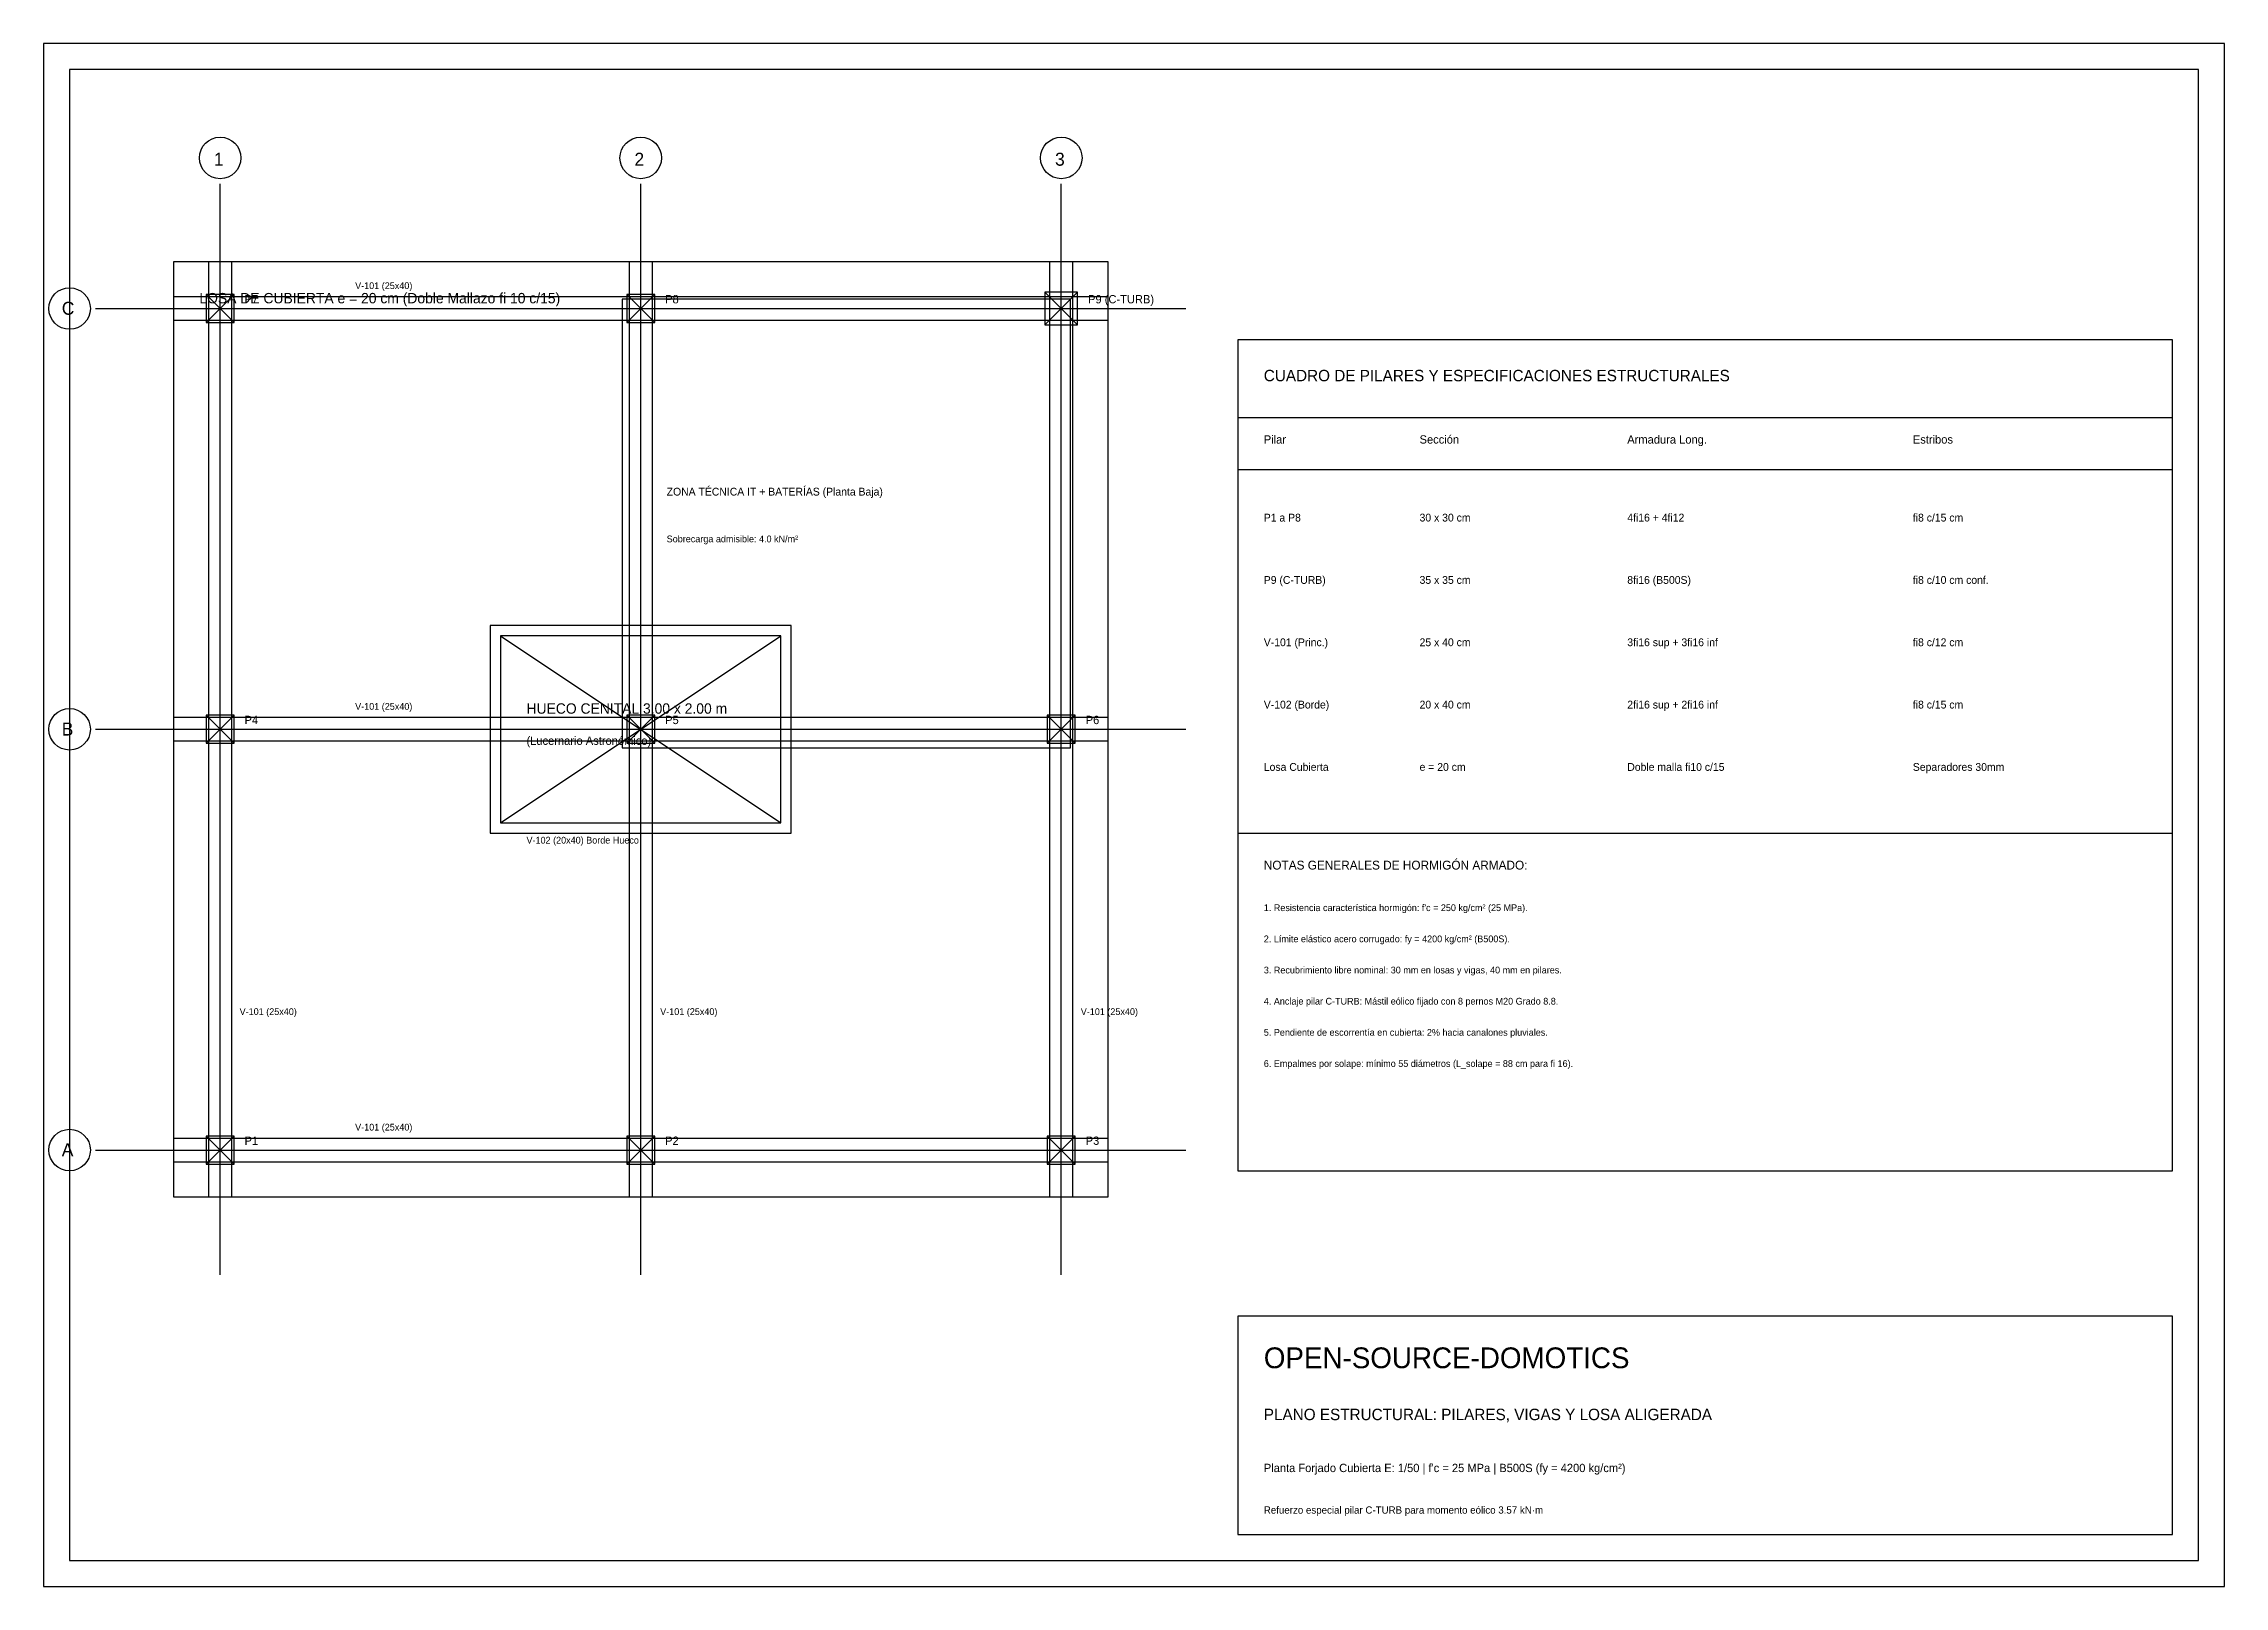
# Model space of a CAD drawing. Extents: x 0 to 420, y 0 to 297.
import ezdxf

# ---------------------------------------------------------------- set-up
doc = ezdxf.new("R2010")
doc.units = 0
for name, color, linetype in [('COTAS_MEDIDAS', 5, 'CONTINUOUS'), ('EJES_ESTRUCTURALES', 1, 'CONTINUOUS'), ('LOSA_CUBIERTA', 2, 'CONTINUOUS'), ('MARCO_ROTULO', 7, 'CONTINUOUS'), ('PILARES_HORMIGON', 4, 'CONTINUOUS'), ('TEXTO_NOTAS', 7, 'CONTINUOUS'), ('VIGAS_HORMIGON', 3, 'CONTINUOUS')]:
    doc.layers.add(name, color=color, linetype=linetype)

msp = doc.modelspace()

# ---------------------------------------------------------------- linework, layer by layer
at = {"layer": 'COTAS_MEDIDAS'}
for p, q in [((197.8, 247.8), (111.4, 247.8)), ((111.4, 247.8), (111.4, 161.4)), ((197.8, 161.4), (197.8, 247.8)), ((111.4, 161.4), (197.8, 161.4))]:
    msp.add_line(p, q, dxfattribs=at)
at = {"layer": 'EJES_ESTRUCTURALES'}
for p, q in [((34, 60), (34, 270)), ((115, 60), (115, 270)), ((196, 60), (196, 270)), ((10, 246), (220, 246)), ((10, 165), (220, 165)), ((10, 84), (220, 84))]:
    msp.add_line(p, q, dxfattribs=at)
for centre in [(34, 275), (115, 275), (196, 275), (5, 246), (5, 165), (5, 84)]:
    msp.add_circle(centre, 4, dxfattribs=at)
at = {"layer": 'LOSA_CUBIERTA'}
for p, q in [((205, 255), (25, 255)), ((25, 255), (25, 75)), ((205, 75), (205, 255)), ((142, 183), (88, 183)), ((88, 183), (88, 147)), ((88, 147), (142, 183)), ((88, 183), (142, 147)), ((142, 147), (142, 183)), ((88, 147), (142, 147)), ((25, 75), (205, 75))]:
    msp.add_line(p, q, dxfattribs=at)
at = {"layer": 'MARCO_ROTULO'}
for p, q in [((420, 297), (0, 297)), ((0, 297), (0, 0)), ((420, 0), (420, 297)), ((415, 292), (5, 292)), ((5, 292), (5, 5)), ((415, 5), (415, 292)), ((410, 240), (230, 240)), ((230, 240), (230, 80)), ((410, 80), (410, 240)), ((230, 225), (410, 225)), ((230, 215), (410, 215)), ((230, 145), (410, 145)), ((230, 80), (410, 80)), ((410, 52), (230, 52)), ((230, 52), (230, 10)), ((410, 10), (410, 52)), ((230, 10), (410, 10)), ((5, 5), (415, 5)), ((0, 0), (420, 0))]:
    msp.add_line(p, q, dxfattribs=at)
at = {"layer": 'PILARES_HORMIGON'}
for p, q in [((36.7, 248.7), (31.3, 248.7)), ((31.3, 248.7), (31.3, 243.3)), ((31.3, 243.3), (36.7, 248.7)), ((31.3, 248.7), (36.7, 243.3)), ((36.7, 243.3), (36.7, 248.7)), ((117.7, 248.7), (112.3, 248.7)), ((112.3, 248.7), (112.3, 243.3)), ((112.3, 243.3), (117.7, 248.7)), ((112.3, 248.7), (117.7, 243.3)), ((117.7, 243.3), (117.7, 248.7)), ((199.15, 249.15), (192.85, 249.15)), ((192.85, 249.15), (192.85, 242.85)), ((192.85, 242.85), (199.15, 249.15)), ((192.85, 249.15), (199.15, 242.85)), ((199.15, 242.85), (199.15, 249.15)), ((31.3, 243.3), (36.7, 243.3)), ((112.3, 243.3), (117.7, 243.3)), ((192.85, 242.85), (199.15, 242.85)), ((36.7, 167.7), (31.3, 167.7)), ((31.3, 167.7), (31.3, 162.3)), ((31.3, 162.3), (36.7, 167.7)), ((31.3, 167.7), (36.7, 162.3)), ((36.7, 162.3), (36.7, 167.7)), ((117.7, 167.7), (112.3, 167.7)), ((112.3, 167.7), (112.3, 162.3)), ((112.3, 162.3), (117.7, 167.7)), ((112.3, 167.7), (117.7, 162.3)), ((117.7, 162.3), (117.7, 167.7)), ((198.7, 167.7), (193.3, 167.7)), ((193.3, 167.7), (193.3, 162.3)), ((193.3, 162.3), (198.7, 167.7)), ((193.3, 167.7), (198.7, 162.3)), ((198.7, 162.3), (198.7, 167.7)), ((31.3, 162.3), (36.7, 162.3)), ((112.3, 162.3), (117.7, 162.3)), ((193.3, 162.3), (198.7, 162.3)), ((36.7, 86.7), (31.3, 86.7)), ((31.3, 86.7), (31.3, 81.3)), ((31.3, 81.3), (36.7, 86.7)), ((31.3, 86.7), (36.7, 81.3)), ((36.7, 81.3), (36.7, 86.7)), ((117.7, 86.7), (112.3, 86.7)), ((112.3, 86.7), (112.3, 81.3)), ((112.3, 81.3), (117.7, 86.7)), ((112.3, 86.7), (117.7, 81.3)), ((117.7, 81.3), (117.7, 86.7)), ((198.7, 86.7), (193.3, 86.7)), ((193.3, 86.7), (193.3, 81.3)), ((193.3, 81.3), (198.7, 86.7)), ((193.3, 86.7), (198.7, 81.3)), ((198.7, 81.3), (198.7, 86.7)), ((31.3, 81.3), (36.7, 81.3)), ((112.3, 81.3), (117.7, 81.3)), ((193.3, 81.3), (198.7, 81.3))]:
    msp.add_line(p, q, dxfattribs=at)
at = {"layer": 'VIGAS_HORMIGON'}
for p, q in [((36.25, 255), (31.75, 255)), ((31.75, 255), (31.75, 75)), ((36.25, 75), (36.25, 255)), ((117.25, 255), (112.75, 255)), ((112.75, 255), (112.75, 75)), ((117.25, 75), (117.25, 255)), ((198.25, 255), (193.75, 255)), ((193.75, 255), (193.75, 75)), ((198.25, 75), (198.25, 255)), ((205, 248.25), (25, 248.25)), ((25, 248.25), (25, 243.75)), ((205, 243.75), (205, 248.25)), ((25, 243.75), (205, 243.75)), ((144, 185), (86, 185)), ((86, 185), (86, 145)), ((144, 145), (144, 185)), ((205, 167.25), (25, 167.25)), ((25, 167.25), (25, 162.75)), ((205, 162.75), (205, 167.25)), ((25, 162.75), (205, 162.75)), ((86, 145), (144, 145)), ((205, 86.25), (25, 86.25)), ((25, 86.25), (25, 81.75)), ((205, 81.75), (205, 86.25)), ((25, 81.75), (205, 81.75)), ((31.75, 75), (36.25, 75)), ((112.75, 75), (117.25, 75)), ((193.75, 75), (198.25, 75))]:
    msp.add_line(p, q, dxfattribs=at)

# ---------------------------------------------------------------- texts
at = {"layer": 'TEXTO_NOTAS'}
for s, height, p in [('1', 2.5, (32.8, 273.5)), ('2', 2.5, (113.8, 273.5)), ('3', 2.5, (194.8, 273.5)), ('LOSA DE CUBIERTA e = 20 cm (Doble Mallazo fi 10 c/15)', 2, (30, 247)), ('P7', 1.6, (38.7, 247)), ('V-101 (25x40)', 1.3, (60, 249.75)), ('P8', 1.6, (119.7, 247)), ('P9 (C-TURB)', 1.6, (201.15, 247)), ('C', 2.5, (3.5, 244.8)), ('CUADRO DE PILARES Y ESPECIFICACIONES ESTRUCTURALES', 2.2, (235, 232)), ('Pilar', 1.6, (235, 220)), ('Sección', 1.6, (265, 220)), ('Armadura Long.', 1.6, (305, 220)), ('Estribos', 1.6, (360, 220)), ('ZONA TÉCNICA IT + BATERÍAS (Planta Baja)', 1.5, (120, 210)), ('P1 a P8', 1.5, (235, 205)), ('30 x 30 cm', 1.5, (265, 205)), ('4fi16 + 4fi12', 1.5, (305, 205)), ('fi8 c/15 cm', 1.5, (360, 205)), ('Sobrecarga admisible: 4.0 kN/m²', 1.3, (120, 201)), ('P9 (C-TURB)', 1.5, (235, 193)), ('35 x 35 cm', 1.5, (265, 193)), ('8fi16 (B500S)', 1.5, (305, 193)), ('fi8 c/10 cm conf.', 1.5, (360, 193)), ('V-101 (Princ.)', 1.5, (235, 181)), ('25 x 40 cm', 1.5, (265, 181)), ('3fi16 sup + 3fi16 inf', 1.5, (305, 181)), ('fi8 c/12 cm', 1.5, (360, 181)), ('V-101 (25x40)', 1.3, (60, 168.75)), ('HUECO CENITAL 3.00 x 2.00 m', 2, (93, 168)), ('V-102 (Borde)', 1.5, (235, 169)), ('20 x 40 cm', 1.5, (265, 169)), ('2fi16 sup + 2fi16 inf', 1.5, (305, 169)), ('fi8 c/15 cm', 1.5, (360, 169)), ('B', 2.5, (3.5, 163.8)), ('P4', 1.6, (38.7, 166)), ('P5', 1.6, (119.7, 166)), ('P6', 1.6, (200.7, 166)), ('(Lucernario Astronómico)', 1.6, (93, 162)), ('Losa Cubierta', 1.5, (235, 157)), ('e = 20 cm', 1.5, (265, 157)), ('Doble malla fi10 c/15', 1.5, (305, 157)), ('Separadores 30mm', 1.5, (360, 157)), ('V-102 (20x40) Borde Hueco', 1.3, (93, 143)), ('NOTAS GENERALES DE HORMIGÓN ARMADO:', 1.7, (235, 138)), ("1. Resistencia característica hormigón: f'c = 250 kg/cm² (25 MPa).", 1.3, (235, 130)), ('2. Límite elástico acero corrugado: fy = 4200 kg/cm² (B500S).', 1.3, (235, 124)), ('3. Recubrimiento libre nominal: 30 mm en losas y vigas, 40 mm en pilares.', 1.3, (235, 118)), ('V-101 (25x40)', 1.3, (37.75, 110)), ('V-101 (25x40)', 1.3, (118.75, 110)), ('V-101 (25x40)', 1.3, (199.75, 110)), ('4. Anclaje pilar C-TURB: Mástil eólico fijado con 8 pernos M20 Grado 8.8.', 1.3, (235, 112)), ('5. Pendiente de escorrentía en cubierta: 2% hacia canalones pluviales.', 1.3, (235, 106)), ('6. Empalmes por solape: mínimo 55 diámetros (L_solape = 88 cm para fi 16).', 1.3, (235, 100)), ('V-101 (25x40)', 1.3, (60, 87.75)), ('A', 2.5, (3.5, 82.8)), ('P1', 1.6, (38.7, 85)), ('P2', 1.6, (119.7, 85)), ('P3', 1.6, (200.7, 85)), ('OPEN-SOURCE-DOMOTICS', 4, (235, 42)), ('PLANO ESTRUCTURAL: PILARES, VIGAS Y LOSA ALIGERADA', 2.2, (235, 32)), ("Planta Forjado Cubierta E: 1/50 | f'c = 25 MPa | B500S (fy = 4200 kg/cm²)", 1.6, (235, 22)), ('Refuerzo especial pilar C-TURB para momento eólico 3.57 kN·m', 1.4, (235, 14))]:
    msp.add_text(s, height=height, dxfattribs=at).set_placement(p)

doc.saveas('drawing.dxf')
